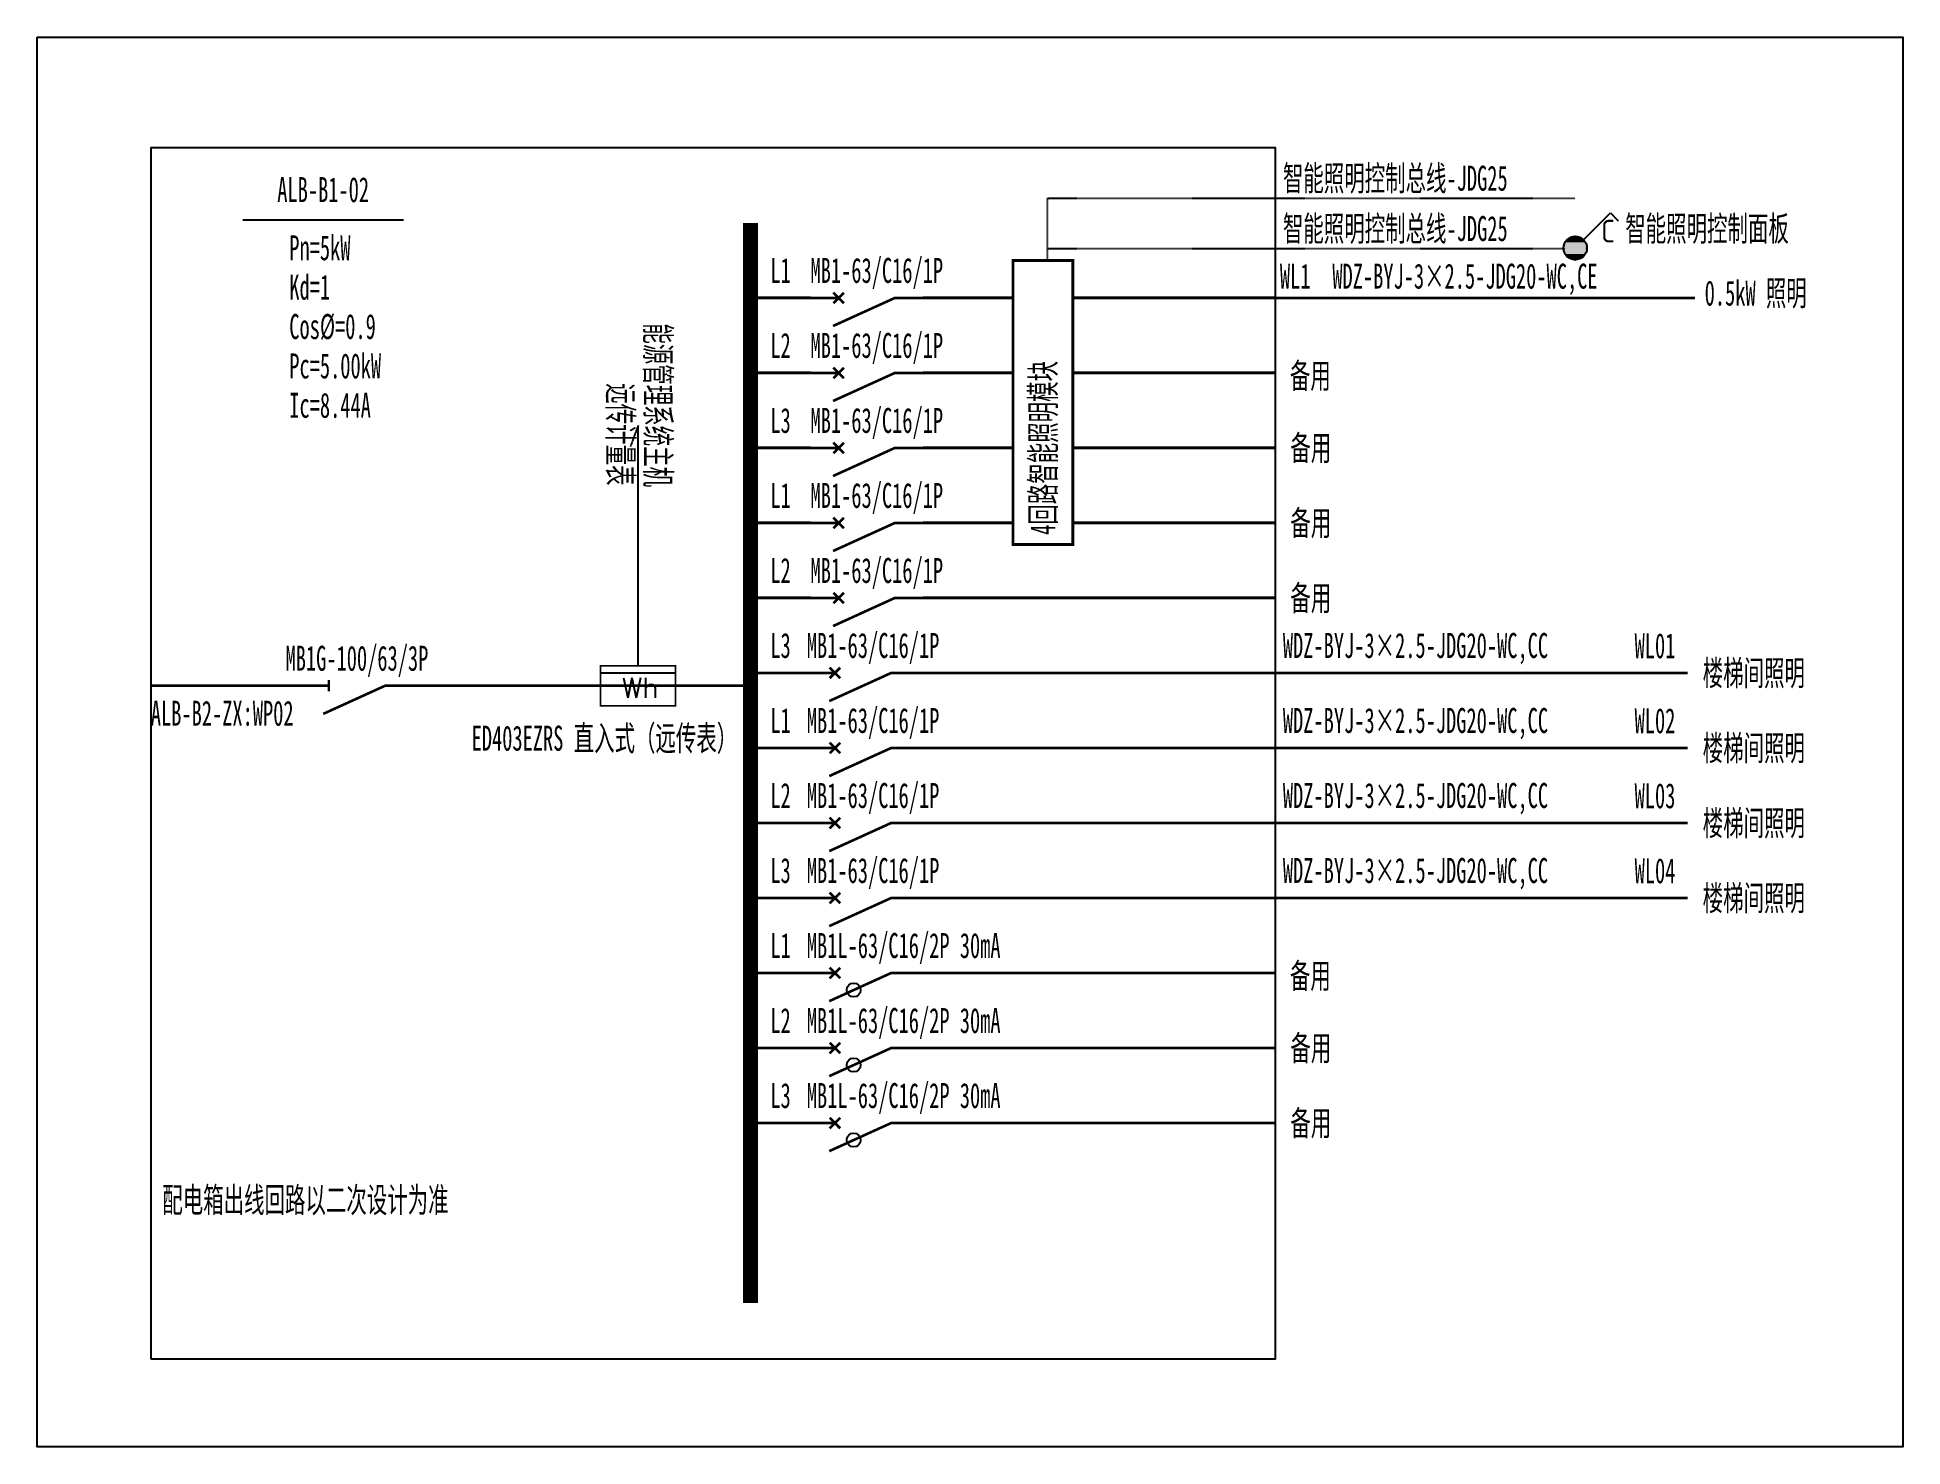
# Model space of a CAD drawing. Extents: x 1465056 to 1469534, y 419275 to 422657.
import ezdxf
from ezdxf.enums import TextEntityAlignment as Align

# ---------------------------------------------------------------- set-up
doc = ezdxf.new("R2010")
doc.units = 0
doc.header["$MEASUREMENT"] = 0
for name, pattern in [('ACAD_ISO04W100', [30.5, 24, -3, 0.5, -3]), ('DASHDOT2', [0.5, 0.25, -0.125, 0, -0.125]), ('DOTE', [2.42, 2, -0.2, 0.02, -0.2])]:
    doc.linetypes.add(name, pattern=pattern)
doc.layers.add('系统图', color=1, linetype='Continuous')
doc.styles.add('_SIMPLEX', font='simplex_.ttf', dxfattribs={"width": 0.6})
doc.styles.add('_TEL_ATTDEF', font='GBENOR', dxfattribs={"width": 0.8, "height": 3, "bigfont": 'GBCBIG'})
doc.styles.add('_TEL_DIM', font='', dxfattribs={"width": 0.8, "height": 3.5})
doc.styles.add('宋体', font='', dxfattribs={"width": 0.8, "height": 3.5})
doc.styles.get('_TEL_DIM').set_extended_font_data('SimSun')
doc.styles.get('宋体').set_extended_font_data('SimSun')

# ---------------------------------------------------------------- blocks, each defined once
blk = doc.blocks.new('$element$00000492')
blk.add_line((0.173, 0), (0.173, -1))
at = {"const_width": 0.0233}
blk.add_lwpolyline([(-0.267, 0), (0.267, 0), (0.267, -1), (-0.267, -1), (-0.267, 0)], dxfattribs=at)
at = {"style": '_SIMPLEX'}
blk.add_text('Wh', height=0.2667, rotation=270, dxfattribs=at).set_placement((-0.161, -0.281))
at = {"flags": 9}
blk.add_attdef('S', (0, 0), '', height=0.00000667, dxfattribs=at)
blk.add_attdef('S', (0, 0), '', height=0.00000667, dxfattribs=at)
blk.add_attdef('S', (0, 0), '', height=0.00000667, dxfattribs=at)
blk = doc.blocks.new('$element$00000525')
at = {"const_width": 0.0233}
for points in [[(0, 0), (0, -0.25)], [(-0.25, -0.2), (0, -0.75), (0, -1)], [(-0.047, -0.203), (0.047, -0.297)], [(0.047, -0.203), (-0.047, -0.297)]]:
    blk.add_lwpolyline(points, dxfattribs=at)
blk.add_circle((-0.151, -0.417), 0.0615)
at = {"flags": 9}
blk.add_attdef('S', (0, 0), '', height=0.00000667, dxfattribs=at)
blk = doc.blocks.new('$element$00000497')
at = {"const_width": 0.0233}
for points in [[(0, 0), (0, -0.25)], [(0, -1), (0, -0.75), (-0.25, -0.2)], [(-0.047, -0.297), (0.047, -0.203)], [(-0.047, -0.203), (0.047, -0.297)]]:
    blk.add_lwpolyline(points, dxfattribs=at)
at = {"flags": 9}
blk.add_attdef('S', (0, 0), '', height=0.00000667, dxfattribs=at)
blk = doc.blocks.new('$element$00000519')
at = {"const_width": 0.0233}
for points in [[(0, 0), (0, -0.25)], [(0, -1), (0, -0.75), (-0.25, -0.2)], [(-0.05, -0.25), (0.05, -0.25)]]:
    blk.add_lwpolyline(points, dxfattribs=at)
at = {"flags": 9}
blk.add_attdef('S', (0, 0), '', height=0.00000667, dxfattribs=at)
blk = doc.blocks.new('$equip_U$00000081(zhangr-4109)')
for p, q in [((0.147, 0.147), (0.625, 0.625)), ((0.625, 0.625), (0.766, 0.484))]:
    blk.add_line(p, q)
blk.add_circle((0, 0), 0.208)
at = {"linetype": 'ByBlock'}
for p in [(0, 0.208), (-0.208, 0), (0, -0.208), (0.208, 0)]:
    blk.add_point(p, dxfattribs=at)
for points in [[(-0.18, 0.104), (0.18, 0.104), (-0.208, 0), (0.208, 0)], [(-0.18, -0.104), (0.18, -0.104), (-0.208, 0), (0.208, 0)], [(-0.104, 0.18), (0.104, 0.18), (-0.18, 0.104), (0.18, 0.104)], [(0, 0.208), (0, 0.208), (-0.104, 0.18), (0.104, 0.18)], [(-0.104, -0.18), (0.104, -0.18), (-0.18, -0.104), (0.18, -0.104)], [(0, -0.208), (0, -0.208), (-0.104, -0.18), (0.104, -0.18)]]:
    blk.add_solid(points)
at = {"color": 7, "linetype": 'ByBlock', "style": '_TEL_DIM'}
blk.add_attdef('$TEXT$', text='', height=0.4, dxfattribs=at).set_placement((0.583, 0.301), align=Align.MIDDLE_CENTER)
at = {"color": 7, "linetype": 'ByBlock', "style": '_TEL_DIM', "flags": 1}
for tag in ['A', 'REMARK']:
    blk.add_attdef(tag, text='', height=0.00002, dxfattribs=at).set_placement((0, 0), align=Align.MIDDLE_CENTER)
at = {"color": 7, "linetype": 'ByBlock', "lineweight": 211, "style": '_TEL_DIM', "flags": 1}
blk.add_attdef('REMARK', text='', height=0.00002, dxfattribs=at).set_placement((0, -0.208), align=Align.MIDDLE_CENTER)

msp = doc.modelspace()

# ---------------------------------------------------------------- linework, layer by layer
at = {"color": 0, "linetype": 'DASHDOT2'}
for p, q in [((1467481, 422118.4), (1467481, 422270.8)), ((1467481, 422270.8), (1468748.1, 422270.8)), ((1467481, 422150), (1468723.7, 422150))]:
    msp.add_line(p, q, dxfattribs=at)
at = {"color": 0, "linetype": 'ByBlock'}
msp.add_line((1465548.9, 422218.7), (1465935, 422218.7), dxfattribs=at)
at = {"color": 0, "linetype": 'DOTE', "ltscale": 0.2}
for p, q in [((1466498.1, 421725.5), (1466479.7, 421674.7)), ((1466498.1, 421148.9), (1466498.1, 421725.5))]:
    msp.add_line(p, q, dxfattribs=at)
at = {"color": 0, "linetype": 'ByBlock'}
msp.add_lwpolyline([(1465328.2, 419485.4), (1468028.1, 419485.4), (1468028.1, 422391.6), (1465328.2, 422391.6)], close=True, dxfattribs=at)
for points, const_width in [([(1466768.1, 422211.6), (1466768.1, 419619.8)], 36), ([(1468029.5, 422031.6), (1469035.7, 422031.6)], 6.3), ([(1466768.1, 421131.6), (1466903.1, 421131.6)], 6.3), ([(1467173.1, 421131.6), (1469018.1, 421131.6)], 6.3), ([(1465328.2, 421100.9), (1465688.1, 421100.9)], 6.3), ([(1465958.1, 421100.9), (1466768.1, 421100.9)], 6.3), ([(1466768.1, 420951.6), (1466903.1, 420951.6)], 6.3), ([(1467173.1, 420951.6), (1469018.1, 420951.6)], 6.3), ([(1466768.1, 420771.6), (1466903.1, 420771.6)], 6.3), ([(1467173.1, 420771.6), (1469018.1, 420771.6)], 6.3), ([(1466768.1, 420591.6), (1466903.1, 420591.6)], 6.3), ([(1467173.1, 420591.6), (1469018.1, 420591.6)], 6.3), ([(1466768.1, 420411.6), (1466903.1, 420411.6)], 6.3), ([(1467173.1, 420411.6), (1468028.1, 420411.6)], 6.3), ([(1466768.1, 420231.6), (1466903.1, 420231.6)], 6.3), ([(1467173.1, 420231.6), (1468028.1, 420231.6)], 6.3), ([(1466768.1, 420051.6), (1466903.1, 420051.6)], 6.3), ([(1467173.1, 420051.6), (1468028.1, 420051.6)], 6.3)]:
    msp.add_lwpolyline(points, dxfattribs=dict(at, const_width=const_width))
at = {"color": 0, "const_width": 6.94}
msp.add_lwpolyline([(1467398.1, 422121.6), (1467542.1, 422121.6), (1467542.1, 421439.9), (1467398.1, 421439.9)], close=True, dxfattribs=at)
for points in [[(1466912.1, 422031.6), (1466768.1, 422031.6)], [(1467182.1, 422031.6), (1467398.1, 422031.6)], [(1467542.1, 422031.6), (1468028.1, 422031.6)], [(1466912.1, 421851.6), (1466768.1, 421851.6)], [(1467182.1, 421851.6), (1467398.1, 421851.6)], [(1467542.1, 421851.6), (1468028.1, 421851.6)], [(1466912.1, 421671.6), (1466768.1, 421671.6)], [(1467182.1, 421671.6), (1467398.1, 421671.6)], [(1467542.1, 421671.6), (1468028.1, 421671.6)], [(1466912.1, 421491.6), (1466768.1, 421491.6)], [(1467182.1, 421491.6), (1467398.1, 421491.6)], [(1467542.1, 421491.6), (1468028.1, 421491.6)], [(1466912.1, 421311.6), (1466768.1, 421311.6)], [(1467182.1, 421311.6), (1468028.1, 421311.6)]]:
    msp.add_lwpolyline(points, dxfattribs=at)
at = {"layer": '系统图'}
msp.add_lwpolyline([(1465055.7, 422656.9), (1469534.3, 422656.9), (1469534.3, 419275), (1465055.7, 419275)], close=True, dxfattribs=at)

# ---------------------------------------------------------------- block references
at = {"color": 0}
ref = msp.add_blockref('$equip_U$00000081(zhangr-4109)', (1468748.1, 422151.1), dxfattribs=dict(at, xscale=135, yscale=135, zscale=135, rotation=5.17265003344675e-06))
ref.add_attrib('$TEXT$', 'C', dxfattribs={"color": 7, "linetype": 'ByBlock', "height": 54, "rotation": 0, "style": '_TEL_ATTDEF'}).set_placement((1468826.8, 422191.8), align=Align.MIDDLE_CENTER)
for name, p, xscale, yscale, zscale, rotation in [('$element$00000497', (1466912.1, 422031.6), 270, 270, 270, 90.0000051727018), ('$element$00000497', (1466912.1, 421851.6), 270, 270, 270, 90.0000051727018), ('$element$00000497', (1466912.1, 421671.6), 270, 270, 270, 90.0000051727018), ('$element$00000497', (1466912.1, 421491.6), 270, 270, 270, 90.0000051727018), ('$element$00000497', (1466912.1, 421311.6), 270, 270, 270, 90.0000051727018), ('$element$00000492', (1466408.1, 421100.9), 180, 180, 180, 90)]:
    msp.add_blockref(name, p, dxfattribs=dict(at, xscale=xscale, yscale=yscale, zscale=zscale, rotation=rotation))
at = {"color": 0, "linetype": 'ByBlock', "xscale": 270, "yscale": 270, "zscale": 270, "rotation": 90}
for name, p in [('$element$00000497', (1466903.1, 421131.6)), ('$element$00000519', (1465688.1, 421100.9)), ('$element$00000497', (1466903.1, 420951.6)), ('$element$00000497', (1466903.1, 420951.6)), ('$element$00000497', (1466903.1, 420771.6)), ('$element$00000497', (1466903.1, 420771.6)), ('$element$00000497', (1466903.1, 420591.6)), ('$element$00000525', (1466903.1, 420411.6)), ('$element$00000525', (1466903.1, 420231.6)), ('$element$00000525', (1466903.1, 420051.6))]:
    msp.add_blockref(name, p, dxfattribs=at)

# ---------------------------------------------------------------- texts
at = {"color": 0, "style": '宋体', "width": 0.6}
for s, p in [('智能照明控制总线-JDG25', (1468046.1, 422270.8)), ('智能照明控制总线-JDG25', (1468046.1, 422150)), ('智能照明控制面板', (1468868.1, 422150))]:
    msp.add_text(s, height=60, rotation=0, dxfattribs=at).set_placement(p, align=Align.BOTTOM_LEFT)
at = {"color": 0, "linetype": 'ByBlock', "style": '宋体', "width": 0.6}
for s, p in [('ALB-B1-02', (1465742, 422243.4)), ('L3', (1466840.1, 421149.6)), ('L1', (1466840.1, 420969.6)), ('L2', (1466840.1, 420789.6)), ('L3', (1466840.1, 420609.6)), ('L1', (1466840.1, 420429.6)), ('L2', (1466840.1, 420249.6)), ('L3', (1466840.1, 420069.6))]:
    msp.add_text(s, height=60, dxfattribs=at).set_placement(p, align=Align.BOTTOM_CENTER)
for s, p in [('Pn=5kW', (1465660.7, 422121.9)), ('Kd=1', (1465660.7, 422027.4)), ('Cos%%C=0.9', (1465660.7, 421932.9)), ('Pc=5.00kW', (1465660.7, 421838.4)), ('Ic=8.44A', (1465660.7, 421743.9)), ('配电箱出线回路以二次设计为准', (1465355.7, 419837.2))]:
    msp.add_text(s, height=60, dxfattribs=at).set_placement(p)
at = {"color": 0, "style": '宋体', "width": 0.6}
for s, p in [('L1', (1466840.1, 422049.6)), ('L2', (1466840.1, 421869.6)), ('L3', (1466840.1, 421689.6)), ('L1', (1466840.1, 421509.6)), ('L2', (1466840.1, 421329.6))]:
    msp.add_text(s, height=60, dxfattribs=at).set_placement(p, align=Align.BOTTOM_CENTER)
at = {"color": 40, "style": '宋体', "width": 0.6}
for p in [(1466912.1, 422049.6), (1466912.1, 421869.6), (1466912.1, 421689.6), (1466912.1, 421509.6), (1466912.1, 421329.6)]:
    msp.add_text('MB1-63/C16/1P', height=60, dxfattribs=at).set_placement(p, align=Align.BOTTOM_LEFT)
at = {"color": 0, "linetype": 'ByBlock', "style": '宋体', "width": 0.6}
for s, p in [('WL1', (1468039, 422035.8)), ('WDZ-BYJ-3×2.5-JDG20-WC,CE', (1468164.9, 422035.8)), ('WDZ-BYJ-3×2.5-JDG20-WC,CC', (1468046.1, 421149.6)), ('WDZ-BYJ-3×2.5-JDG20-WC,CC', (1468046.1, 420969.6)), ('WDZ-BYJ-3×2.5-JDG20-WC,CC', (1468046.1, 420789.6)), ('WDZ-BYJ-3×2.5-JDG20-WC,CC', (1468046.1, 420609.6))]:
    msp.add_text(s, height=60, dxfattribs=at).set_placement(p, align=Align.BOTTOM_LEFT)
for s, p in [('0.5kW 照明', (1469058.8, 422043.1)), ('备用', (1468063, 421844.9)), ('备用', (1468064.1, 421671.6)), ('备用', (1468064.1, 421491.6)), ('备用', (1468064.1, 421311.6)), ('楼梯间照明', (1469054.1, 421131.6)), ('楼梯间照明', (1469054.1, 420951.6)), ('楼梯间照明', (1469054.1, 420771.6)), ('楼梯间照明', (1469054, 420591.6)), ('备用', (1468063, 420404.9)), ('备用', (1468064.1, 420231.6)), ('备用', (1468064.1, 420051.6))]:
    msp.add_text(s, height=60, dxfattribs=at).set_placement(p, align=Align.MIDDLE_LEFT)
at = {"color": 0, "style": '宋体', "width": 0.6}
for s, p in [('能源管理系统主机', (1466498.1, 421577.7)), ('远传计量表', (1466408.1, 421581.3))]:
    msp.add_text(s, height=60, rotation=270, dxfattribs=at).set_placement(p, align=Align.BOTTOM_RIGHT)
at = {"color": 4, "linetype": 'ACAD_ISO04W100', "style": '宋体', "width": 0.6}
msp.add_text('4回路智能照明模块', height=60, rotation=90, dxfattribs=at).set_placement((1467470.1, 421671.6), align=Align.MIDDLE_CENTER)
at = {"color": 40, "linetype": 'ByBlock', "style": '宋体', "width": 0.6}
for p in [(1466903.1, 421149.6), (1466903.1, 420969.6), (1466903.1, 420789.6), (1466903.1, 420609.6)]:
    msp.add_text('MB1-63/C16/1P', height=60, dxfattribs=at).set_placement(p, align=Align.BOTTOM_LEFT)
at = {"color": 0, "linetype": 'ByBlock', "style": '宋体', "width": 0.6}
for s, p in [('WL01', (1468988.5, 421149)), ('WL02', (1468988.5, 420969)), ('WL03', (1468988.5, 420789)), ('WL04', (1468988.6, 420609))]:
    msp.add_text(s, height=60, dxfattribs=at).set_placement(p, align=Align.BOTTOM_RIGHT)
at = {"color": 1, "linetype": 'ByBlock', "style": '宋体', "width": 0.6}
msp.add_text('MB1G-100/63/3P', height=60, dxfattribs=at).set_placement((1465823.1, 421118.9), align=Align.BOTTOM_CENTER)
at = {"color": 0, "linetype": 'ByBlock', "style": '宋体', "width": 0.6}
msp.add_text('ALB-B2-ZX:WP02', height=60, dxfattribs=at).set_placement((1465328.2, 421064.9), align=Align.TOP_LEFT)
at = {"color": 2, "style": '宋体', "width": 0.6}
msp.add_text('ED403EZRS 直入式（远传表）', height=60, dxfattribs=at).set_placement((1466417.3, 421005.1), align=Align.TOP_CENTER)
at = {"color": 3, "linetype": 'ByBlock', "style": '宋体', "width": 0.6}
for p in [(1466903.1, 420429.6), (1466903.1, 420249.6), (1466903.1, 420069.6)]:
    msp.add_text('MB1L-63/C16/2P 30mA', height=60, dxfattribs=at).set_placement(p, align=Align.BOTTOM_LEFT)

doc.saveas('drawing.dxf')
